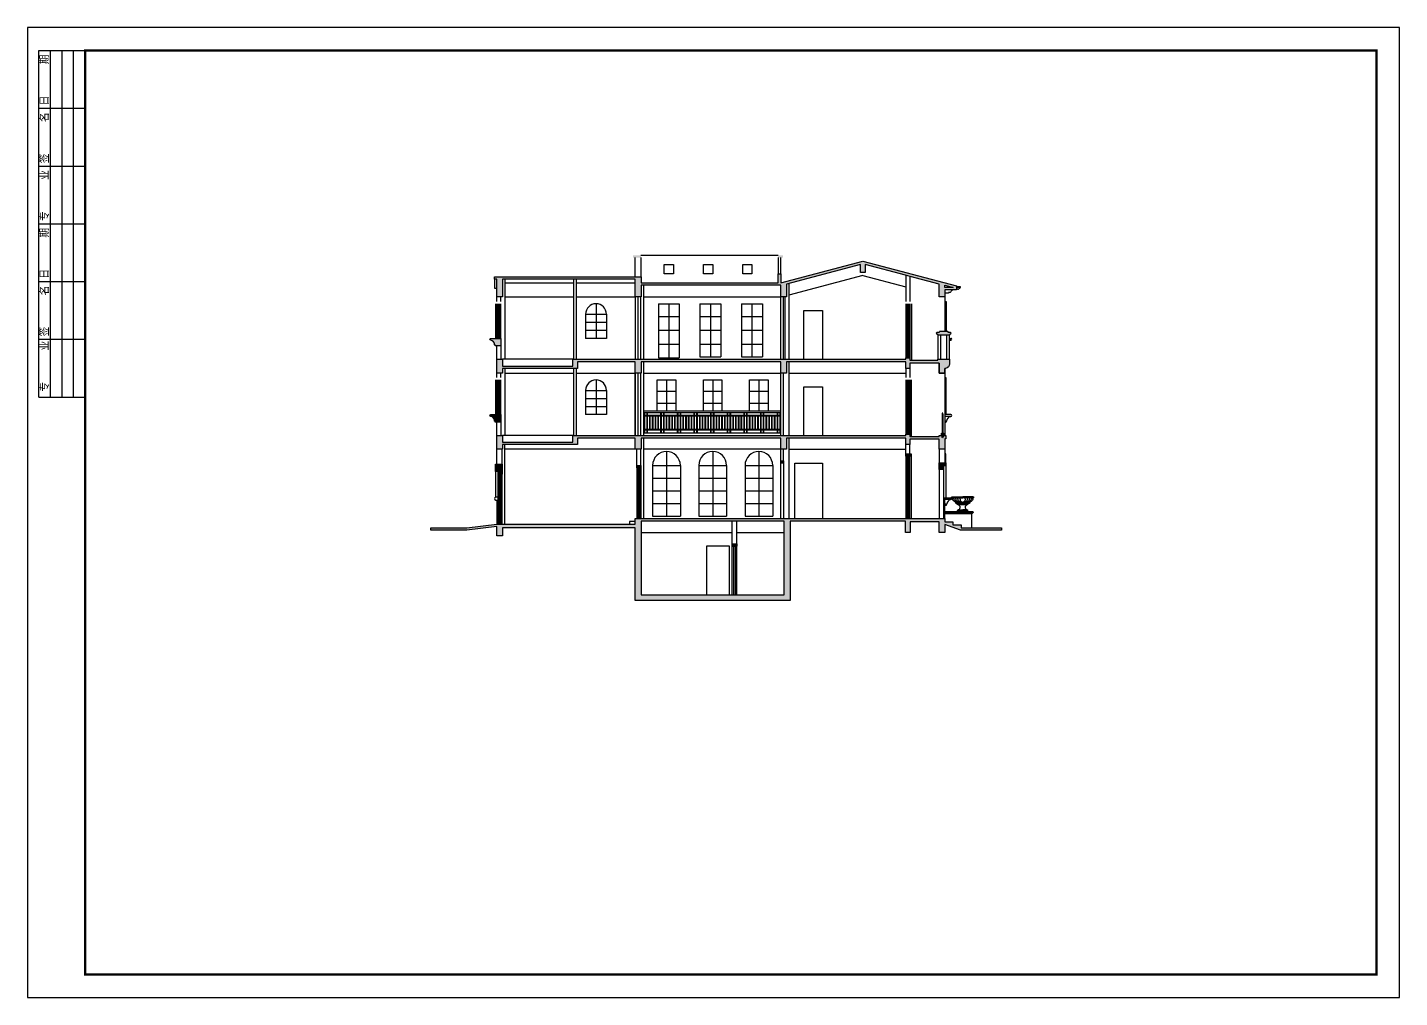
# Model space of a CAD drawing. Extents: x -34815 to 81416, y -425322 to 67478.
# Drawn here: x -2684 to 56716, y -425322 to -383322 of the extents above; entities that cross this region are included whole.
import ezdxf

# ---------------------------------------------------------------- set-up
doc = ezdxf.new("R2010")
doc.units = 0
doc.header["$LTSCALE"] = 1000
doc.header["$MEASUREMENT"] = 0
doc.linetypes.add('DASH', pattern=[0.35, 0.25, -0.1])
for name, color, linetype in [('column', 6, 'Continuous'), ('PUB_HATCH', 8, 'Continuous'), ('PUB_TITLE', 7, 'Continuous'), ('STAIR', 4, 'Continuous'), ('WINDOW', 4, 'Continuous'), ('y-设计-02', 7, 'Continuous'), ('填充', 5, 'Continuous')]:
    doc.layers.add(name, color=color, linetype=linetype)
doc.layers.add('WALL', color=2, linetype='Continuous', lineweight=25)
doc.layers.add('图纸内框线层', color=2, linetype='Continuous', lineweight=25)
doc.styles.add('HZ', font='txt', dxfattribs={"bigfont": 'hztxt'})

# ---------------------------------------------------------------- blocks, each defined once
blk = doc.blocks.new('$titleblk$00000201')
at = {"layer": '图纸内框线层'}
for p, q in [((-150, 20), (-150, 0)), ((-150, 20), (-75, 20)), ((-125, 20), (-125, 0)), ((-100, 20), (-100, 0)), ((-75, 20), (0, 20)), ((-75, 20), (-75, 0)), ((-50, 20), (-50, 0)), ((-25, 20), (-25, 0)), ((0, 20), (0, 0)), ((-150, 15), (0, 15)), ((-150, 10), (0, 10)), ((-150, 5), (0, 5))]:
    blk.add_line(p, q, dxfattribs=at)
at = {"layer": '图纸内框线层', "style": 'HZ'}
for s, p in [('专    业', (-147.68, 15.65)), ('签    名', (-123.78, 15.65)), ('日    期', (-98.78, 15.65)), ('专    业', (-73.78, 15.65)), ('签    名', (-48.78, 15.65)), ('日    期', (-23.78, 15.65))]:
    blk.add_text(s, height=3.509, dxfattribs=at).set_placement(p)
blk = doc.blocks.new('str')
at = {"layer": 'WINDOW'}
for p, q in [((-28431, -50754), (-28431, -52104)), ((-28031, -51254), (-28831, -51254)), ((-28831, -51754), (-28031, -51754))]:
    blk.add_line(p, q, dxfattribs=at)
blk.add_lwpolyline([(-28831, -52104), (-28831, -50754), (-28031, -50754), (-28031, -52104)], dxfattribs=at)
blk = doc.blocks.new('fdgdfgdfg')
at = {"layer": '填充'}
for p, q in [((344913, 34403), (345375, 34403)), ((344913, 34403), (344913, 34387)), ((344913, 34387), (345375, 34387)), ((344937, 34422), (345375, 34422)), ((345811, 34422), (345375, 34422)), ((345837, 34403), (345375, 34403)), ((345837, 34387), (345375, 34387)), ((345837, 34403), (345837, 34387)), ((345097, 34200), (345375, 34200)), ((345100, 34147), (345375, 34147)), ((345100, 34137), (345100, 34147)), ((345100, 34138), (345375, 34138)), ((345150, 33799), (345150, 33842)), ((345150, 33841), (345375, 33841)), ((345150, 33798), (345375, 33798)), ((345581, 34093), (345167, 34093)), ((345169, 33857), (345375, 33857)), ((345189, 33875), (345375, 33875)), ((345654, 34200), (345375, 34200)), ((345649, 34147), (345375, 34147)), ((345649, 34138), (345375, 34138)), ((345560, 33875), (345375, 33875)), ((345580, 33857), (345375, 33857)), ((345599, 33841), (345375, 33841)), ((345599, 33798), (345375, 33798)), ((345599, 33799), (345599, 33842)), ((345649, 34137), (345649, 34147))]:
    blk.add_line(p, q, dxfattribs=at)
for centre, radius, start, end in [((344939, 34394), 27.9, 93.85193, 161.45812), ((345047, 34346), 108, 158.25718, 219.61329), ((345121, 34397), 198, 217.29844, 263.065), ((345048, 34344), 43, 100.23517, 195.80491), ((345173, 34368), 170, 191.85965, 258.5432), ((345144, 34333), 57.9, 108.17695, 177.32402), ((345253, 34354), 168, 186.29155, 246.93508), ((345234, 34328), 61.6, 108.41274, 176.29978), ((345311, 34331), 138, 179.35849, 251.07103), ((345326, 34335), 54.5, 111.48359, 182.43579), ((345426, 34326), 154, 177.52835, 235.42659), ((345323, 34326), 154, 304.57341, 2.47165), ((345423, 34335), 54.5, 357.56421, 68.51641), ((345438, 34331), 138, 288.92897, 0.64151), ((345515, 34328), 61.6, 3.70022, 71.58726), ((345496, 34354), 168, 293.06492, 353.70845), ((345576, 34368), 170, 281.4568, 348.14035), ((345605, 34333), 57.9, 2.67598, 71.82305), ((345627, 34398), 200, 277.76331, 322.58762), ((345701, 34344), 43, 344.19509, 79.76483), ((345702, 34346), 108, 320.38671, 21.74282), ((345810, 34395), 27.5, 17.96711, 88.34369), ((345097, 34173), 26.7, 90.83019, 274.72158), ((345168, 34115), 22.4, 91.07181, 268.92819), ((345178, 33829), 30.1, 106.73654, 154.92134), ((345148, 33981), 114, 291.1388, 80.05314), ((345193, 33850), 25.6, 99.88376, 162.20545), ((345603, 33981), 114, 99.94686, 248.8612), ((345556, 33850), 25.6, 17.79455, 80.11624), ((345580, 34115), 22.4, 271.07181, 88.92819), ((345571, 33829), 30.1, 25.07866, 73.26346), ((345650, 34174), 26.7, 268.08881, 82.24174)]:
    blk.add_arc(centre, radius, start, end, dxfattribs=at)

msp = doc.modelspace()

# ---------------------------------------------------------------- hatches: boundary and pattern name
at = {"layer": 'PUB_HATCH'}
h = msp.add_hatch(color=256, dxfattribs=at)
h.paths.add_polyline_path([(23871, -393283), (23871, -393183), (23531, -393183), (23531, -393283)])
h.paths.add_polyline_path([(29811, -393283), (30031, -393283), (30031, -393183), (29811, -393183)])
h = msp.add_hatch(color=256, dxfattribs=at)
h.paths.add_polyline_path([(29931, -394383), (33481, -393436), (37531, -394516), (37531, -394683), (37031, -394683), (37031, -394983), (36781, -394983), (36781, -394440), (35531, -394107), (35331, -394054), (33581, -393587), (33581, -393936), (33381, -393936), (33381, -393587), (30181, -394440), (30181, -394983), (29931, -394983), (29931, -394483)])
h.paths.add_polyline_path([(37031, -394486), (37031, -394583), (37394, -394583)], flags=16)
for points in [[(23631, -394224), (17881, -394224), (17881, -394983), (17631, -394983), (17631, -394224), (17531, -394224), (17531, -394121), (23881, -394121), (23881, -394383), (29811, -394383), (29811, -393983), (29931, -393983), (29931, -394383), (29931, -394483), (23881, -394483), (23881, -394983), (23631, -394983)], [(36881, -400983), (36881, -400883), (36981, -400883), (36981, -400983), (37081, -400983), (37081, -401133), (37031, -401133), (37031, -401583), (36781, -401583), (36781, -401153), (35521, -401153), (35521, -401383), (35341, -401383), (35341, -401103), (30181, -401103), (30181, -401583), (29931, -401583), (29931, -401103), (23881, -401103), (23881, -401583), (23631, -401583), (23631, -401103), (21131, -401103), (21131, -401383), (17881, -401383), (17881, -401583), (17631, -401583), (17631, -400983), (17881, -400983), (17881, -401283), (20931, -401283), (20931, -400983), (35341, -400983), (35341, -400933), (35521, -400933), (35521, -401033), (36781, -401033), (36781, -400983)], [(29931, -402083), (30051, -402083), (30051, -402183), (29931, -402183)], [(35571, -401883), (35341, -401883), (35341, -401783), (35571, -401783)], [(17691, -402668), (17691, -402549), (17581, -402549), (17581, -402234), (17871, -402234), (17871, -402668)], [(23691, -402283), (23871, -402283), (23871, -402383), (23691, -402383)], [(36791, -402455), (36791, -402170), (37081, -402170), (37081, -402308), (37031, -402308), (36971, -402308), (36971, -402455)], [(28031, -405783), (28031, -405683), (27831, -405683), (27831, -405783)]]:
    msp.add_hatch(color=256, dxfattribs=at).paths.add_polyline_path(points)
h = msp.add_hatch(color=256, dxfattribs=at)
edge = h.paths.add_edge_path()
edge.add_line((17571, -397113), (17571, -397063))
edge.add_line((17571, -397063), (17541, -397063))
edge.add_arc((17341, -397061), 200, 359.3523, 441.37677)
edge.add_arc((17371, -396823), 40, 90, 270, ccw=False)
edge.add_line((17371, -396783), (17731, -396783))
edge.add_line((17731, -396783), (17811, -396783))
edge.add_line((17811, -396783), (17811, -397113))
edge.add_line((17811, -397113), (17571, -397113))
edge = h.paths.add_edge_path()
edge.add_arc((36691, -396563), 30, 90, 269.99352)
edge.add_line((36691, -396593), (36706, -396593))
edge.add_line((36706, -396593), (36706, -396603))
edge.add_arc((36726, -396603), 20, 180, 269.99478)
edge.add_line((36726, -396623), (37231, -396623))
edge.add_line((37231, -396623), (37236, -396623))
edge.add_arc((37236, -396603), 20, 270, 360)
edge.add_line((37256, -396603), (37256, -396593))
edge.add_line((37256, -396593), (37271, -396593))
edge.add_arc((37271, -396563), 30, 270, 450)
edge.add_line((37271, -396533), (37181, -396533))
edge.add_line((37181, -396533), (37181, -396523))
edge.add_arc((37141, -396523), 40, 0, 90)
edge.add_line((37141, -396483), (36821, -396483))
edge.add_arc((36821, -396523), 40, 90, 180)
edge.add_line((36781, -396523), (36781, -396533))
edge.add_line((36781, -396533), (36691, -396533))
h = msp.add_hatch(color=256, dxfattribs=at)
edge = h.paths.add_edge_path()
edge.add_line((36881, -397683), (36981, -397683))
edge.add_line((36981, -397683), (37231, -397683))
edge.add_line((37231, -397683), (37231, -397883))
edge.add_arc((37031, -397883), 200, -81.33984, 0, ccw=False)
edge.add_line((37061, -398081), (37031, -398081))
edge.add_line((37031, -398081), (37031, -398283))
edge.add_line((37031, -398283), (36781, -398283))
edge.add_line((36781, -398283), (36781, -397853))
edge.add_line((36781, -397853), (35521, -397853))
edge.add_line((35521, -397853), (35521, -398083))
edge.add_line((35521, -398083), (35341, -398083))
edge.add_line((35341, -398083), (35341, -397803))
edge.add_line((35341, -397803), (30181, -397803))
edge.add_line((30181, -397803), (30181, -398283))
edge.add_line((30181, -398283), (29931, -398283))
edge.add_line((29931, -398283), (29931, -397803))
edge.add_line((29931, -397803), (23881, -397803))
edge.add_line((23881, -397803), (23881, -398283))
edge.add_line((23881, -398283), (23631, -398283))
edge.add_line((23631, -398283), (23631, -397803))
edge.add_line((23631, -397803), (21131, -397803))
edge.add_line((21131, -397803), (21131, -398083))
edge.add_line((21131, -398083), (17881, -398083))
edge.add_line((17881, -398083), (17881, -398283))
edge.add_line((17881, -398283), (17631, -398283))
edge.add_line((17631, -398283), (17631, -397683))
edge.add_line((17631, -397683), (17881, -397683))
edge.add_line((17881, -397683), (17882, -397983))
edge.add_line((17882, -397983), (20931, -397983))
edge.add_line((20931, -397983), (20931, -397683))
edge.add_line((20931, -397683), (35341, -397683))
edge.add_line((35341, -397683), (35341, -397633))
edge.add_line((35341, -397633), (35521, -397633))
edge.add_line((35521, -397633), (35521, -397733))
edge.add_line((35521, -397733), (36731, -397733))
edge.add_line((36731, -397733), (36731, -397683))
edge.add_line((36731, -397683), (36881, -397683))
h = msp.add_hatch(color=256, dxfattribs=at)
edge = h.paths.add_edge_path()
edge.add_line((17571, -400413), (17571, -400363))
edge.add_line((17571, -400363), (17541, -400363))
edge.add_arc((17341, -400361), 200, 359.3523, 441.37677)
edge.add_arc((17371, -400123), 40, 90, 270, ccw=False)
edge.add_line((17371, -400083), (17731, -400083))
edge.add_line((17731, -400083), (17811, -400083))
edge.add_line((17811, -400083), (17811, -400413))
edge.add_line((17811, -400413), (17571, -400413))
h = msp.add_hatch(color=256, dxfattribs=at)
h.paths.add_polyline_path([(37714, -405083), (37031, -404837), (37031, -405183), (36781, -405183), (36781, -404723), (35531, -404723), (35531, -405183), (35331, -405183), (35331, -404703), (30331, -404703), (30331, -408133), (23731, -408133), (23631, -408133), (23631, -404983), (17881, -404983), (17881, -405333), (17631, -405333), (17631, -404934), (16337, -405083), (14774, -405083), (14774, -404983), (16331, -404983), (17631, -404833), (23631, -404833), (23631, -404583), (35531, -404583), (37031, -404583), (37031, -404730), (37381, -404730), (37381, -404857), (37731, -404857), (37731, -404983), (39487, -404983), (39487, -405083)])
h.paths.add_polyline_path([(23881, -407883), (30081, -407883), (30081, -404703), (23881, -404703)], flags=16)

# ---------------------------------------------------------------- linework, layer by layer
for p, q in [((37679, -394553), (37531, -394553)), ((37689, -394578), (37531, -394578)), ((37595, -394653), (37531, -394653)), ((37704, -394559), (37679, -394553)), ((37701, -394578), (37689, -394578)), ((36951, -400023), (36911, -400023)), ((36911, -400023), (36911, -400063)), ((36911, -400063), (36951, -400063)), ((36921, -400063), (36921, -400983)), ((36941, -400163), (36921, -400163)), ((36921, -400163), (36921, -400183)), ((36921, -400183), (36941, -400183)), ((36941, -400063), (36941, -400983)), ((36941, -400183), (36941, -400163)), ((36951, -400063), (36951, -400023))]:
    msp.add_line(p, q)
at = {"color": 7, "linetype": 'DASH', "ltscale": 0.05}
for p, q in [((36897, -400983), (36897, -400991)), ((36965, -400991), (36897, -400991)), ((36900, -401002), (36900, -401060)), ((36906, -401002), (36906, -401060)), ((36949, -400997), (36911, -400997)), ((36911, -401065), (36918, -401065)), ((36911, -401071), (36918, -401071)), ((36918, -401065), (36918, -401071)), ((36941, -401065), (36941, -401071)), ((36949, -401065), (36941, -401065)), ((36949, -401071), (36941, -401071)), ((36954, -401002), (36954, -401060)), ((36960, -401002), (36960, -401060)), ((36965, -400983), (36965, -400991))]:
    msp.add_line(p, q, dxfattribs=at)
msp.add_lwpolyline([(36941, -400733), (36921, -400733), (36921, -400753), (36941, -400753)], close=True)
for centre, radius, start, end in [((37586, -394546), 108, 274.4378, 342.31037), ((37701, -394568), 10, 269.99544, 75)]:
    msp.add_arc(centre, radius, start, end)
for centre, radius, start, end in [((36911, -401002), 11, 90, 180), ((36911, -401060), 11, 180, 270), ((36911, -401002), 5, 90, 180), ((36911, -401060), 5, 180, 270), ((36949, -401002), 11, 0, 90), ((36949, -401002), 5, 0, 90), ((36949, -401060), 5, 270, 0), ((36949, -401060), 11, 270, 0)]:
    msp.add_arc(centre, radius, start, end, dxfattribs=at)
at = {"layer": 'column'}
for p, q in [((36781, -397853), (36781, -398283)), ((36781, -398283), (37031, -398283)), ((37031, -398283), (37031, -398081)), ((17631, -404833), (23631, -404833)), ((27831, -405683), (28031, -405683)), ((27831, -405783), (27831, -405683)), ((28031, -405683), (28031, -405783)), ((27831, -405783), (28031, -405783))]:
    msp.add_line(p, q, dxfattribs=at)
for points in [[(17631, -394983), (17631, -394224), (17531, -394224), (17531, -394121), (23881, -394121), (23881, -394383), (29811, -394383), (29811, -393983), (29931, -393983), (29931, -394383), (33481, -393436), (37531, -394516), (37531, -394683), (37031, -394683), (37031, -394983), (36781, -394983), (36781, -394440), (35531, -394107), (35531, -394107), (35331, -394054), (35331, -394054), (33581, -393587), (33581, -393936), (33381, -393936), (33381, -393587), (30181, -394440), (30181, -394983), (29931, -394983), (29931, -394483), (23881, -394483), (23881, -394983), (23631, -394983), (23631, -394224), (17881, -394224), (17881, -394983), (17631, -394983)], [(37031, -394486), (37394, -394583), (37031, -394583), (37031, -394486)], [(36881, -400983), (36881, -400883), (36981, -400883), (36981, -400983), (37081, -400983), (37081, -401133), (37031, -401133), (37031, -401583), (36781, -401583), (36781, -401153), (35521, -401153), (35521, -401383), (35341, -401383), (35341, -401103), (30181, -401103), (30181, -401583), (29931, -401583), (29931, -401103), (23881, -401103), (23881, -401583), (23631, -401583), (23631, -401103), (21131, -401103), (21131, -401383), (17881, -401383), (17881, -401583), (17631, -401583), (17631, -400983), (17881, -400983), (17881, -401283), (20931, -401283), (20931, -400983), (35341, -400983), (35341, -400933), (35521, -400933), (35521, -401033), (36781, -401033), (36781, -400983), (36881, -400983)], [(35571, -401883), (35341, -401883), (35341, -401783), (35571, -401783), (35571, -401883)], [(17691, -402668), (17691, -402549), (17581, -402549), (17581, -402234), (17871, -402234), (17871, -402668), (17691, -402668)], [(36791, -402455), (36791, -402170), (37081, -402170), (37081, -402308), (37031, -402308), (36971, -402308), (36971, -402455), (36791, -402455)], [(37714, -405083), (37031, -404837), (37031, -405183), (36781, -405183), (36781, -404723), (35531, -404723), (35531, -405183), (35331, -405183), (35331, -404703), (30331, -404703), (30331, -408133), (23731, -408133), (23631, -408133), (23631, -404983), (17881, -404983), (17881, -405333), (17631, -405333), (17631, -404934), (16337, -405083), (14774, -405083), (14774, -404983), (16331, -404983), (17631, -404833), (23631, -404833), (23631, -404833), (23631, -404833), (23631, -404583), (35531, -404583), (35531, -404583), (37031, -404583), (37031, -404730), (37381, -404730), (37381, -404857), (37731, -404857), (37731, -404983), (39487, -404983), (39487, -405083), (37714, -405083)], [(23881, -407883), (30081, -407883), (30081, -407883), (30081, -404703), (23881, -404703), (23881, -407883)]]:
    msp.add_lwpolyline(points, dxfattribs=at)
for points in [[(17571, -397113), (17571, -397063), (17541, -397063, 0.374006), (17371, -396863, -1), (17371, -396783), (17731, -396783), (17731, -396783), (17811, -396783), (17811, -397113), (17571, -397113)], [(36691, -396533, 0.999943), (36691, -396593), (36706, -396593), (36706, -396603, 0.414187), (36726, -396623), (37231, -396623), (37236, -396623, 0.414214), (37256, -396603), (37256, -396593), (37271, -396593, 1), (37271, -396533), (37181, -396533), (37181, -396523, 0.414214), (37141, -396483), (36821, -396483, 0.414214), (36781, -396523), (36781, -396533), (36691, -396533)], [(36881, -397683), (36881, -397683), (36981, -397683), (36981, -397683), (37231, -397683), (37231, -397883, -0.370605), (37061, -398081), (37031, -398081), (37031, -398283), (36781, -398283), (36781, -397853), (35521, -397853), (35521, -398083), (35341, -398083), (35341, -397803), (30181, -397803), (30181, -398283), (29931, -398283), (29931, -397803), (23881, -397803), (23881, -398283), (23631, -398283), (23631, -397803), (21131, -397803), (21131, -398083), (17881, -398083), (17881, -398283), (17631, -398283), (17631, -397683), (17881, -397683), (17882, -397983), (20931, -397983), (20931, -397683), (35341, -397683), (35341, -397633), (35521, -397633), (35521, -397733), (36731, -397733), (36731, -397683), (36881, -397683)], [(17571, -400413), (17571, -400363), (17541, -400363, 0.374006), (17371, -400163, -1), (17371, -400083), (17731, -400083), (17731, -400083), (17811, -400083), (17811, -400413), (17571, -400413)]]:
    msp.add_lwpolyline(points, format="xyb", dxfattribs=at)
for points in [[(29931, -402083), (30051, -402083), (30051, -402183), (29931, -402183)], [(23691, -402283), (23871, -402283), (23871, -402383), (23691, -402383)]]:
    msp.add_lwpolyline(points, close=True, dxfattribs=at)
at = {"layer": 'PUB_TITLE'}
msp.add_lwpolyline([(-2684, -425322), (56716, -425322), (56716, -383322), (-2684, -383322)], close=True, dxfattribs=at)
at = {"layer": 'PUB_TITLE', "const_width": 100}
msp.add_lwpolyline([(-184, -424322), (55716, -424322), (55716, -384322), (-184, -384322)], close=True, dxfattribs=at)
at = {"layer": 'STAIR'}
for p, q in [((17981, -394224), (17981, -397683)), ((17981, -394383), (20971, -394383)), ((21091, -394383), (23631, -394383)), ((33481, -394057), (30281, -394910)), ((30281, -394414), (30281, -397683)), ((33481, -394057), (35341, -394553)), ((17981, -394983), (20971, -394983)), ((21091, -394983), (23631, -394983)), ((23631, -394983), (23631, -397683)), ((23981, -394483), (23981, -397683)), ((23981, -394983), (29931, -394983)), ((30111, -394983), (30111, -397683)), ((37031, -394983), (37031, -396483)), ((17581, -395284), (17581, -396783)), ((35581, -395283), (35581, -397733)), ((20931, -397683), (17881, -397683)), ((23981, -397803), (23981, -400983)), ((30281, -397803), (30281, -400983)), ((17981, -398083), (17981, -400983)), ((17981, -398283), (20971, -398283)), ((21091, -398283), (23631, -398283)), ((23631, -398283), (23631, -400983)), ((23981, -398283), (29931, -398283)), ((30281, -398283), (35341, -398283)), ((37031, -398283), (37031, -400983)), ((17581, -398584), (17581, -400083)), ((35571, -398583), (35571, -401033)), ((29931, -399933), (23981, -399933)), ((23981, -399993), (29931, -399993)), ((23981, -400113), (29931, -400113)), ((23981, -400133), (29931, -400133)), ((24006, -399993), (24006, -400883)), ((24026, -399993), (24026, -400883)), ((24126, -399993), (24126, -400883)), ((24146, -399993), (24146, -400883)), ((24246, -400133), (24246, -400733)), ((24266, -400133), (24266, -400733)), ((24366, -400133), (24366, -400733)), ((24386, -400133), (24386, -400733)), ((24486, -400133), (24486, -400733)), ((24506, -400133), (24506, -400733)), ((24606, -400133), (24606, -400733)), ((24626, -400133), (24626, -400733)), ((24726, -399993), (24726, -400883)), ((24746, -399993), (24746, -400883)), ((24846, -399993), (24846, -400883)), ((24866, -399993), (24866, -400883)), ((24966, -400133), (24966, -400733)), ((24986, -400133), (24986, -400733)), ((25086, -400133), (25086, -400733)), ((25106, -400133), (25106, -400733)), ((25206, -400133), (25206, -400733)), ((25226, -400133), (25226, -400733)), ((25326, -400133), (25326, -400733)), ((25346, -400133), (25346, -400733)), ((25446, -399993), (25446, -400883)), ((25466, -399993), (25466, -400883)), ((25566, -399993), (25566, -400883)), ((25586, -399993), (25586, -400883)), ((25686, -400133), (25686, -400733)), ((25706, -400133), (25706, -400733)), ((25806, -400133), (25806, -400733)), ((25826, -400133), (25826, -400733)), ((25926, -400133), (25926, -400733)), ((25946, -400133), (25946, -400733)), ((26046, -400133), (26046, -400733)), ((26066, -400133), (26066, -400733)), ((26166, -399993), (26166, -400883)), ((26186, -399993), (26186, -400883)), ((26286, -399993), (26286, -400883)), ((26306, -399993), (26306, -400883)), ((26406, -400133), (26406, -400733)), ((26426, -400133), (26426, -400733)), ((26526, -400133), (26526, -400733)), ((26546, -400133), (26546, -400733)), ((26646, -400133), (26646, -400733)), ((26666, -400133), (26666, -400733)), ((26766, -400133), (26766, -400733)), ((26786, -400133), (26786, -400733)), ((26886, -399993), (26886, -400883)), ((26906, -399993), (26906, -400883)), ((27006, -399993), (27006, -400883)), ((27026, -399993), (27026, -400883)), ((27126, -400133), (27126, -400733)), ((27146, -400133), (27146, -400733)), ((27246, -400133), (27246, -400733)), ((27266, -400133), (27266, -400733)), ((27366, -400133), (27366, -400733)), ((27386, -400133), (27386, -400733)), ((27486, -400133), (27486, -400733)), ((27506, -400133), (27506, -400733)), ((27606, -399993), (27606, -400883)), ((27626, -399993), (27626, -400883)), ((27726, -399993), (27726, -400883)), ((27746, -399993), (27746, -400883)), ((27846, -400133), (27846, -400733)), ((27866, -400133), (27866, -400733)), ((27966, -400133), (27966, -400733)), ((27986, -400133), (27986, -400733)), ((28086, -400133), (28086, -400733)), ((28106, -400133), (28106, -400733)), ((28206, -400133), (28206, -400733)), ((28226, -400133), (28226, -400733)), ((28326, -399993), (28326, -400883)), ((28346, -399993), (28346, -400883)), ((28446, -399993), (28446, -400883)), ((28466, -399993), (28466, -400883)), ((28566, -400133), (28566, -400733)), ((28586, -400133), (28586, -400733)), ((28686, -400133), (28686, -400733)), ((28706, -400133), (28706, -400733)), ((28806, -400133), (28806, -400733)), ((28826, -400133), (28826, -400733)), ((28926, -400133), (28926, -400733)), ((28946, -400133), (28946, -400733)), ((29046, -399993), (29046, -400883)), ((29066, -399993), (29066, -400883)), ((29166, -399993), (29166, -400883)), ((29186, -399993), (29186, -400883)), ((29286, -400133), (29286, -400733)), ((29306, -400133), (29306, -400733)), ((29406, -400133), (29406, -400733)), ((29426, -400133), (29426, -400733)), ((29526, -400133), (29526, -400733)), ((29546, -400133), (29546, -400733)), ((29646, -400133), (29646, -400733)), ((29666, -400133), (29666, -400733)), ((29766, -399993), (29766, -400883)), ((29766, -399993), (29766, -400883)), ((29786, -399993), (29786, -400883)), ((29786, -399993), (29786, -400883)), ((29886, -399993), (29886, -400883)), ((29886, -399993), (29886, -400883)), ((29906, -399993), (29906, -400883)), ((29906, -399993), (29906, -400883)), ((29931, -400733), (23981, -400733)), ((29931, -400753), (23981, -400753)), ((29931, -400883), (23981, -400883)), ((20931, -400983), (17881, -400983)), ((17981, -404833), (17981, -401383)), ((23981, -401103), (23981, -404583)), ((30281, -401103), (30281, -404583)), ((23631, -401583), (17981, -401583)), ((29931, -401583), (23981, -401583)), ((30281, -401583), (35341, -401583)), ((35571, -401883), (35571, -404583)), ((37081, -401784), (37031, -401784)), ((37081, -402170), (37081, -401784)), ((17581, -402549), (17581, -403664)), ((36791, -402455), (36791, -404583)), ((36971, -402455), (36971, -404583)), ((37081, -402308), (37081, -403684)), ((17631, -403783), (17631, -404833)), ((37031, -404283), (38181, -404283)), ((37031, -404343), (38216, -404343)), ((38181, -404373), (37031, -404373)), ((38181, -404373), (38181, -404983)), ((23881, -405183), (27831, -405183)), ((28031, -405183), (30081, -405183))]:
    msp.add_line(p, q, dxfattribs=at)
for points in [[(23871, -393183), (29811, -393183)], [(17531, -394224), (17531, -394613), (17631, -394613)], [(36971, -403683), (37071, -403683)], [(37031, -404583), (37031, -403763)]]:
    msp.add_lwpolyline(points, dxfattribs=at)
for points in [[(37331, -394683), (37331, -394723), (37326, -394723, 0.353065), (37312, -394735, -0.250624), (37257, -394800, -0.094114), (37238, -394803), (37201, -394803, 0.414214), (37186, -394818), (37186, -394833), (37031, -394833)], [(17691, -403663), (17591, -403663, 1), (17591, -403783), (17691, -403783)], [(37071, -403683, -1), (37071, -403763), (36971, -403763)], [(38181, -404283), (38231, -404283, -1.000051), (38231, -404343), (38216, -404343), (38216, -404353, -0.414214), (38196, -404373), (38181, -404373)]]:
    msp.add_lwpolyline(points, format="xyb", dxfattribs=at)
at = {"layer": 'WALL'}
for p, q in [((23631, -394121), (23631, -393283)), ((23871, -393283), (23871, -394121)), ((29811, -393283), (29811, -393983)), ((29931, -393983), (29931, -393283)), ((20971, -397683), (20971, -394224)), ((21091, -397683), (21091, -394224)), ((35341, -394056), (35341, -395183)), ((35521, -394107), (35521, -395183)), ((17631, -395184), (17631, -394983)), ((17811, -395184), (17811, -394983)), ((23751, -397683), (23751, -394983)), ((23871, -397683), (23871, -394983)), ((29931, -397683), (29931, -394983)), ((30051, -397683), (30051, -394983)), ((36731, -396623), (36731, -397683)), ((36851, -397683), (36851, -396623)), ((37111, -397683), (37111, -396623)), ((37231, -397683), (37231, -396623)), ((17631, -397683), (17631, -397113)), ((17811, -397113), (17811, -397683)), ((17631, -398484), (17631, -398283)), ((17811, -398484), (17811, -398283)), ((20971, -400983), (20971, -398083)), ((21091, -400983), (21091, -398083)), ((23631, -400983), (23631, -398283)), ((23751, -400983), (23751, -398283)), ((23871, -400983), (23871, -398283)), ((29931, -400983), (29931, -398283)), ((30051, -400983), (30051, -398283)), ((35341, -398083), (35341, -398483)), ((35521, -398083), (35521, -398483)), ((17631, -400983), (17631, -400413)), ((17811, -400413), (17811, -400983)), ((35341, -401783), (35341, -401383)), ((35521, -401783), (35521, -401383)), ((17631, -402234), (17631, -401583)), ((17871, -402234), (17871, -401583)), ((23691, -402283), (23691, -401583)), ((23871, -402283), (23871, -401583)), ((29931, -402083), (29931, -401583)), ((30051, -402083), (30051, -401583)), ((36791, -401583), (36791, -402170)), ((37031, -401583), (37031, -402170)), ((36791, -402308), (36791, -402455)), ((27831, -405683), (27831, -404703)), ((28031, -405683), (28031, -404703))]:
    msp.add_line(p, q, dxfattribs=at)
msp.add_lwpolyline([(23631, -404708), (23381, -404708), (23381, -404833)], dxfattribs=at)
at = {"layer": 'WINDOW'}
for p, q in [((17631, -396783), (17631, -395284)), ((17691, -396783), (17691, -395284)), ((17751, -396783), (17751, -395284)), ((17811, -396783), (17811, -395284)), ((21931, -395283), (21931, -396783)), ((24631, -395283), (24631, -397633)), ((24631, -395283), (24631, -397633)), ((24631, -395283), (25531, -395283)), ((25081, -395283), (25081, -397633)), ((25531, -395283), (25531, -397633)), ((26431, -395283), (26431, -397583)), ((26431, -395283), (26431, -397583)), ((26431, -395283), (27331, -395283)), ((26881, -395283), (26881, -397583)), ((27331, -395283), (27331, -397583)), ((28231, -395283), (28231, -397583)), ((28231, -395283), (28231, -397583)), ((28231, -395283), (29131, -395283)), ((28681, -395283), (28681, -397583)), ((29131, -395283), (29131, -397583)), ((35341, -395283), (35341, -397633)), ((35401, -395283), (35401, -397633)), ((35461, -395283), (35461, -397633)), ((35521, -395283), (35521, -397633)), ((21481, -395733), (22381, -395733)), ((21481, -395733), (21481, -396783)), ((21481, -396083), (22381, -396083)), ((22381, -395733), (22381, -396783)), ((24631, -395833), (25531, -395833)), ((26431, -395833), (27331, -395833)), ((28231, -395833), (29131, -395833)), ((21481, -396433), (22381, -396433)), ((22381, -396783), (21481, -396783)), ((24631, -396433), (25531, -396433)), ((26431, -396433), (27331, -396433)), ((28231, -396433), (29131, -396433)), ((37231, -396783), (37291, -396783)), ((24631, -397033), (25531, -397033)), ((26431, -397033), (27331, -397033)), ((28231, -397033), (29131, -397033)), ((37291, -396863), (37231, -396863)), ((24631, -397633), (25531, -397633)), ((26431, -397583), (27331, -397583)), ((28231, -397583), (29131, -397583)), ((17631, -400083), (17631, -398584)), ((17691, -400083), (17691, -398584)), ((17751, -400083), (17751, -398584)), ((17811, -400083), (17811, -398584)), ((21481, -399033), (22381, -399033)), ((21481, -399033), (21481, -400083)), ((21931, -398583), (21931, -400083)), ((22381, -399033), (22381, -400083)), ((35341, -398583), (35341, -400933)), ((35401, -398583), (35401, -400933)), ((35461, -398583), (35461, -400933)), ((35521, -398583), (35521, -400933)), ((21481, -399383), (22381, -399383)), ((21481, -399733), (22381, -399733)), ((22381, -400083), (21481, -400083)), ((37291, -400163), (37031, -400163)), ((37091, -400363), (37031, -400363)), ((24981, -401683), (24981, -404483)), ((26981, -401683), (26981, -404483)), ((28981, -401683), (28981, -404483)), ((35341, -401883), (35341, -404583)), ((35401, -401883), (35401, -404583)), ((35461, -404583), (35461, -401883)), ((35521, -404583), (35521, -401883)), ((17691, -402668), (17691, -404833)), ((17691, -404833), (17691, -402668)), ((17751, -404833), (17751, -402668)), ((17811, -404833), (17811, -402668)), ((17871, -404833), (17871, -402668)), ((23691, -402383), (23691, -404583)), ((23751, -402383), (23751, -404583)), ((23811, -402383), (23811, -404583)), ((23871, -402383), (23871, -404583)), ((24381, -402283), (24381, -404483)), ((24381, -402283), (25581, -402283)), ((25581, -402283), (25581, -404483)), ((26381, -402283), (26381, -404483)), ((26381, -402283), (27581, -402283)), ((27581, -402283), (27581, -404483)), ((28381, -402283), (28381, -404483)), ((28381, -402283), (29581, -402283)), ((29581, -402283), (29581, -404483)), ((29931, -404583), (29931, -402183)), ((30051, -402183), (30051, -404583)), ((24381, -402833), (25581, -402833)), ((26381, -402833), (27581, -402833)), ((28381, -402833), (29581, -402833)), ((24381, -403383), (25581, -403383)), ((26381, -403383), (27581, -403383)), ((28381, -403383), (29581, -403383)), ((37291, -403763), (37071, -403763)), ((37081, -403683), (37291, -403683)), ((24381, -403933), (25581, -403933)), ((24381, -404483), (25581, -404483)), ((26381, -403933), (27581, -403933)), ((26381, -404483), (27581, -404483)), ((28381, -403933), (29581, -403933)), ((28381, -404483), (29581, -404483)), ((37091, -403963), (37031, -403963)), ((37091, -404013), (37031, -404013)), ((37121, -403963), (37091, -403963)), ((37091, -403963), (37091, -404013)), ((27831, -407883), (27831, -405783)), ((27897, -407883), (27897, -405783)), ((27965, -407883), (27965, -405783)), ((28031, -407883), (28031, -405783))]:
    msp.add_line(p, q, dxfattribs=at)
for points in [[(24881, -393583), (25281, -393583), (25281, -393983), (24881, -393983)], [(26581, -393583), (26981, -393583), (26981, -393983), (26581, -393983)], [(28281, -393583), (28681, -393583), (28681, -393983), (28281, -393983)]]:
    msp.add_lwpolyline(points, close=True, dxfattribs=at)
for points in [[(30931, -397683), (30931, -395583), (31731, -395583), (31731, -397683)], [(37031, -395184), (37091, -395184), (37091, -396483)], [(37031, -398483), (37081, -398483), (37081, -400083)], [(30931, -400983), (30931, -398883), (31731, -398883), (31731, -400983)], [(37031, -400413), (37091, -400413)], [(30531, -404583), (30531, -402183), (31731, -402183), (31731, -404583)], [(27711, -407883), (27711, -405783), (26711, -405783), (26711, -407883)]]:
    msp.add_lwpolyline(points, dxfattribs=at)
msp.add_lwpolyline([(37091, -400413), (37091, -400363), (37121, -400363, -0.374006), (37291, -400163, 1), (37291, -400083), (37031, -400083)], format="xyb", dxfattribs=at)
for centre, radius, start, end in [((21931, -395733), 450, 0, 180), ((37291, -396823), 40, 270, 90), ((37321, -397061), 200, 98.62323, 116.77737), ((21931, -399033), 450, 0, 180), ((24981, -402283), 600, 0, 180), ((26981, -402283), 600, 0, 180), ((28981, -402283), 600, 0, 180), ((37321, -403961), 200, 98.62323, 180.6477), ((37291, -403723), 40, 270, 90)]:
    msp.add_arc(centre, radius, start, end, dxfattribs=at)

# ---------------------------------------------------------------- block references
at = {"layer": 'PUB_TITLE', "xscale": 100, "yscale": 100, "zscale": 100, "rotation": 90}
msp.add_blockref('$titleblk$00000201', (-184, -384322), dxfattribs=at)
at = {"layer": 'WINDOW'}
for p in [(53413, -347829), (55412, -347829), (57412, -347829)]:
    msp.add_blockref('str', p, dxfattribs=at)
at = {"layer": 'y-设计-02', "xscale": -1.023999999975786, "yscale": 1.024000000004889, "zscale": 1.024}
msp.add_blockref('fdgdfgdfg', (391467, -438893), dxfattribs=at)

doc.saveas('drawing.dxf')
